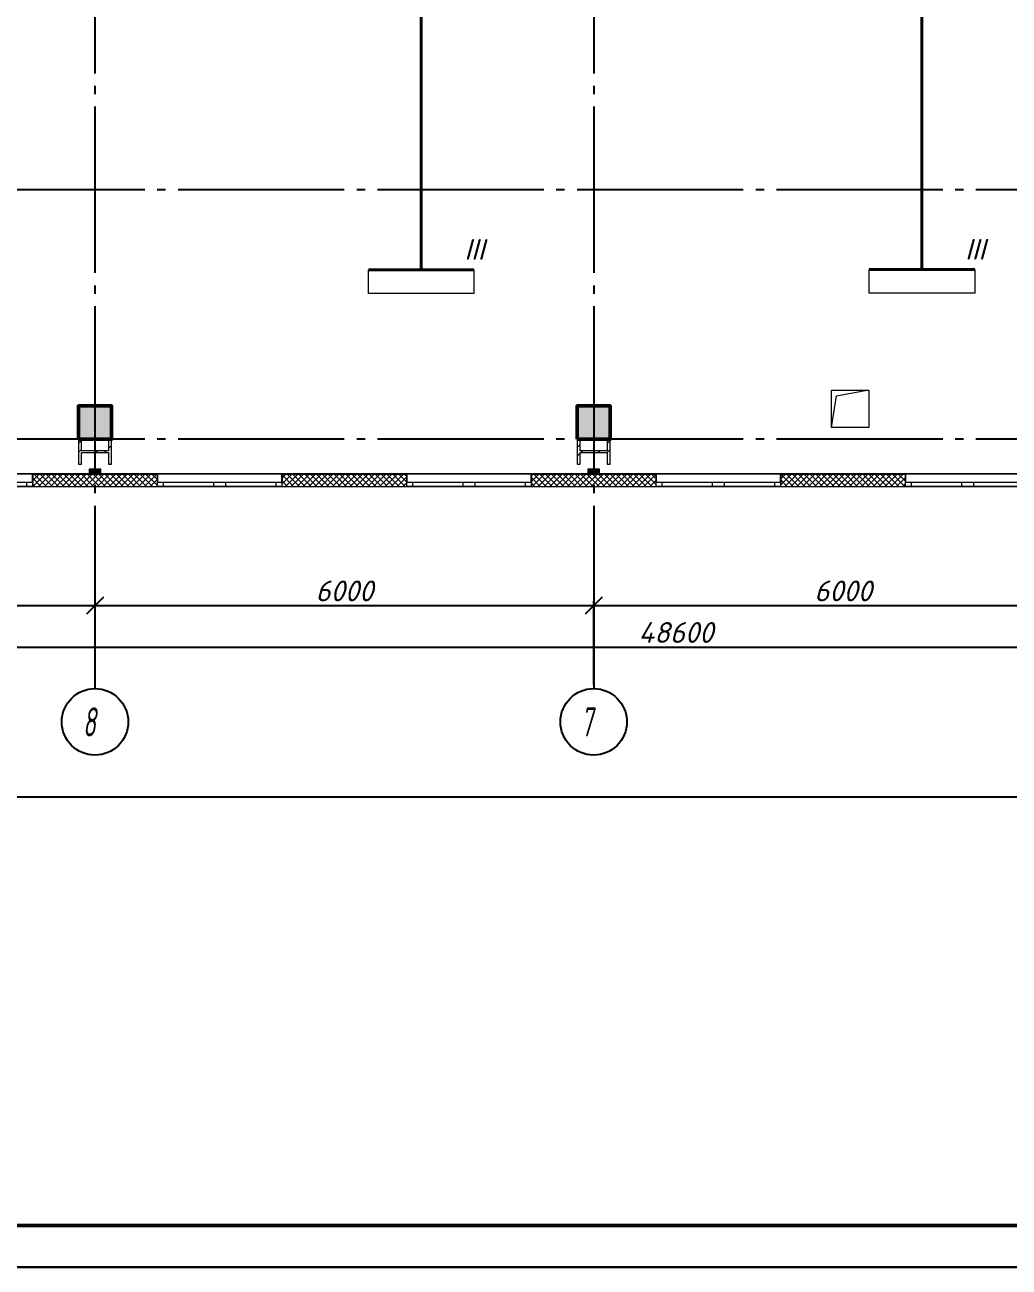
# Model space of a CAD drawing. Header units: millimetres. Extents: x 0 to 1093, y 0 to 420.
# Drawn here: x 269.7 to 388.2, y 0 to 149.4 of the extents above; entities that cross this region are included whole.
import ezdxf

# ---------------------------------------------------------------- set-up
doc = ezdxf.new("R2010")
doc.units = ezdxf.units.MM
doc.linetypes.add('ГОСТ 2.303 5', pattern=[24, 20, -1.5, 1, -1.5])
for name, color, linetype in [('Viewport1ForCustomObjects_0', 7, 'Continuous'), ('Viewport2ForCustomObjects_0', 7, 'Continuous'), ('Рамка', 7, 'Continuous'), ('СПКБ-0000-000-АР#006$0$Колонны новые', 7, 'Continuous'), ('СПКБ-0000-000-АР#006$0$Колонны существующие', 7, 'Continuous'), ('СПКБ-0000-000-АР#006$0$Окна ArchiCAD', 7, 'Continuous'), ('СПКБ-0000-000-АР#006$0$Перекрытие новые', 7, 'Continuous'), ('СПКБ-0000-000-АР#006$0$Стены', 7, 'Continuous'), ('СПКБ-0000-000-АР#006$0$Фахверк', 7, 'Continuous'), ('Строительные оси', 7, 'Continuous'), ('ЭО_РАБОЧЕЕ ОСВЕЩЕНИЕ', 7, 'Continuous')]:
    doc.layers.add(name, color=color, linetype=linetype)
for name, color, linetype, lineweight, true_color in [('СПКБ-0000-000-АР#006$0$Колонны новые_Ном._пера__108', 7, 'Continuous', 13, 0xfd8379), ('СПКБ-0000-000-АР#006$0$Колонны существующие_Ном._пера__102', 7, 'Continuous', 13, 0xcccccc), ('СПКБ-0000-000-АР#006$0$Окна ArchiCAD_Ном._пера__68', 7, 'Continuous', 20, 0xfd4435), ('СПКБ-0000-000-АР#006$0$Перекрытие новые_Ном._пера__161', 7, 'Continuous', 13, 0xe11606), ('СПКБ-0000-000-АР#006$0$Стены_Ном._пера__68', 7, 'Continuous', 20, 0xfd4435), ('СПКБ-0000-000-АР#006$0$Фахверк_Ном._пера__102', 7, 'Continuous', 13, 0xcccccc)]:
    doc.layers.add(name, color=color, linetype=linetype, lineweight=lineweight, true_color=true_color)
for name, color, linetype, lineweight in [('СПКБ-0000-000-АР#006$0$Колонны новые_Ном._пера__20', 1, 'Continuous', 20), ('СПКБ-0000-000-АР#006$0$Колонны существующие_Ном._пера__141', 7, 'Continuous', 50), ('СПКБ-0000-000-АР#006$0$Окна ArchiCAD_Ном._пера__6', 5, 'Continuous', 9), ('СПКБ-0000-000-АР#006$0$Фахверк_Ном._пера__1', 7, 'Continuous', 13), ('СПКБ-0000-000-АР#006$0$Шахты ОВ_Ном._пера__1', 7, 'Continuous', 13)]:
    doc.layers.add(name, color=color, linetype=linetype, lineweight=lineweight)
doc.styles.add('2.5', font='isocpeui.ttf')
doc.styles.add('CustomTextStyle19', font='isocpeui.ttf', dxfattribs={"width": 0.592798, "height": 3.5})
doc.styles.add('CustomTextStyle20', font='isocpeui.ttf', dxfattribs={"width": 0.592798, "height": 3.5})
doc.dimstyles.new('ISO-100', dxfattribs={"dimtxt": 2.5, "dimasz": 2, "dimexe": 0.5, "dimexo": 0.5, "dimgap": 0.5, "dimtad": 1, "dimdec": 0, "dimlfac": 100, "dimzin": 0, "dimdsep": 46, "dimtxsty": '2.5', "dimblk": 'OBLIQUE', "dimcen": 0, "dimdle": 0.5, "dimclrd": 3, "dimclre": 3, "dimadec": 0, "dimazin": 0, "dimtfac": 1, "dimtdec": 0, "dimtmove": 0, "dimatfit": 1, "dimfxl": 1, "dimtolj": 1, "dimtzin": 0, "dimlwd": -1, "dimarcsym": 0})
pattern_1 = [(45, (0, 0), (-159.099, 159.099), []), (45, (-53.03, 53.03), (-159.099, 159.099), [])]
pattern_2 = [(45, (0, 0), (-35.35534, 35.35534), []), (135, (0, 0), (35.35534, 35.35534), [])]

# ---------------------------------------------------------------- blocks, each defined once
blk = doc.blocks.new('_Oblique')
at = {"color": 0, "linetype": 'ByBlock', "lineweight": -2}
blk.add_line((-0.5, -0.5), (0.5, 0.5), dxfattribs=at)
blk = doc.blocks.new('*D343')
at = {"layer": 'Defpoints', "color": 0, "ltscale": 100, "transparency": 16777216}
for p in [(278.19, 79.59), (218.19, 69.59), (278.19, 69.59)]:
    blk.add_point(p, dxfattribs=at)
at = {"layer": 'Строительные оси', "color": 3, "ltscale": 100, "transparency": 16777216}
blk.add_line((217.69, 79.59), (278.69, 79.59), dxfattribs=at)
at = {"layer": 'Строительные оси', "color": 3, "lineweight": -2, "ltscale": 100, "transparency": 16777216}
for p, q in [((218.19, 70.09), (218.19, 80.09)), ((278.19, 70.09), (278.19, 80.09))]:
    blk.add_line(p, q, dxfattribs=at)
at = {"layer": 'Строительные оси', "color": 3, "ltscale": 100, "transparency": 16777216, "xscale": 2, "yscale": 2, "zscale": 2, "rotation": 180}
blk.add_blockref('_Oblique', (218.19, 79.59), dxfattribs=at)
at = {"layer": 'Строительные оси', "color": 3, "ltscale": 100, "transparency": 16777216, "xscale": 2, "yscale": 2, "zscale": 2}
blk.add_blockref('_Oblique', (278.19, 79.59), dxfattribs=at)
at = {"layer": 'Строительные оси', "color": 0, "ltscale": 100, "transparency": 16777216, "insert": (248.19, 81.34), "char_height": 2.5, "attachment_point": 5, "style": '2.5'}
blk.add_mtext('\\A1;6000', dxfattribs=at)
blk = doc.blocks.new('*D344')
at = {"layer": 'Defpoints', "color": 0, "ltscale": 100, "transparency": 16777216}
for p in [(338.19, 79.59), (278.19, 69.59), (338.19, 69.59)]:
    blk.add_point(p, dxfattribs=at)
at = {"layer": 'Строительные оси', "color": 3, "ltscale": 100, "transparency": 16777216}
blk.add_line((277.69, 79.59), (338.69, 79.59), dxfattribs=at)
at = {"layer": 'Строительные оси', "color": 3, "lineweight": -2, "ltscale": 100, "transparency": 16777216}
for p, q in [((278.19, 70.09), (278.19, 80.09)), ((338.19, 70.09), (338.19, 80.09))]:
    blk.add_line(p, q, dxfattribs=at)
at = {"layer": 'Строительные оси', "color": 3, "ltscale": 100, "transparency": 16777216, "xscale": 2, "yscale": 2, "zscale": 2, "rotation": 180}
blk.add_blockref('_Oblique', (278.19, 79.59), dxfattribs=at)
at = {"layer": 'Строительные оси', "color": 3, "ltscale": 100, "transparency": 16777216, "xscale": 2, "yscale": 2, "zscale": 2}
blk.add_blockref('_Oblique', (338.19, 79.59), dxfattribs=at)
at = {"layer": 'Строительные оси', "color": 0, "ltscale": 100, "transparency": 16777216, "insert": (308.19, 81.34), "char_height": 2.5, "attachment_point": 5, "style": '2.5'}
blk.add_mtext('\\A1;6000', dxfattribs=at)
blk = doc.blocks.new('*D345')
at = {"layer": 'Defpoints', "color": 0, "ltscale": 100, "transparency": 16777216}
for p in [(398.19, 79.59), (338.19, 69.59), (398.19, 69.59)]:
    blk.add_point(p, dxfattribs=at)
at = {"layer": 'Строительные оси', "color": 3, "ltscale": 100, "transparency": 16777216}
blk.add_line((337.69, 79.59), (398.69, 79.59), dxfattribs=at)
at = {"layer": 'Строительные оси', "color": 3, "lineweight": -2, "ltscale": 100, "transparency": 16777216}
for p, q in [((338.19, 70.09), (338.19, 80.09)), ((398.19, 70.09), (398.19, 80.09))]:
    blk.add_line(p, q, dxfattribs=at)
at = {"layer": 'Строительные оси', "color": 3, "ltscale": 100, "transparency": 16777216, "xscale": 2, "yscale": 2, "zscale": 2, "rotation": 180}
blk.add_blockref('_Oblique', (338.19, 79.59), dxfattribs=at)
at = {"layer": 'Строительные оси', "color": 3, "ltscale": 100, "transparency": 16777216, "xscale": 2, "yscale": 2, "zscale": 2}
blk.add_blockref('_Oblique', (398.19, 79.59), dxfattribs=at)
at = {"layer": 'Строительные оси', "color": 0, "ltscale": 100, "transparency": 16777216, "insert": (368.19, 81.34), "char_height": 2.5, "attachment_point": 5, "style": '2.5'}
blk.add_mtext('\\A1;6000', dxfattribs=at)
blk = doc.blocks.new('*D350')
at = {"layer": 'Defpoints', "color": 0, "ltscale": 100, "transparency": 16777216}
for p in [(584.19, 74.59), (98.19, 69.59), (584.19, 69.59)]:
    blk.add_point(p, dxfattribs=at)
at = {"layer": 'Строительные оси', "color": 3, "lineweight": -2, "ltscale": 100, "transparency": 16777216}
for p, q in [((98.19, 70.09), (98.19, 75.09)), ((584.19, 70.09), (584.19, 75.09))]:
    blk.add_line(p, q, dxfattribs=at)
at = {"layer": 'Строительные оси', "color": 3, "ltscale": 100, "transparency": 16777216}
blk.add_line((97.69, 74.59), (584.69, 74.59), dxfattribs=at)
at = {"layer": 'Строительные оси', "color": 3, "ltscale": 100, "transparency": 16777216, "xscale": 2, "yscale": 2, "zscale": 2, "rotation": 180}
blk.add_blockref('_Oblique', (98.19, 74.59), dxfattribs=at)
at = {"layer": 'Строительные оси', "color": 3, "ltscale": 100, "transparency": 16777216, "xscale": 2, "yscale": 2, "zscale": 2}
blk.add_blockref('_Oblique', (584.19, 74.59), dxfattribs=at)
at = {"layer": 'Строительные оси', "color": 0, "ltscale": 100, "transparency": 16777216, "insert": (348.08, 76.34), "char_height": 2.5, "attachment_point": 5, "style": '2.5'}
blk.add_mtext('\\A1;48600', dxfattribs=at)
blk = doc.blocks.new('*E373')
at = {"layer": 'Строительные оси', "color": 3, "linetype": 'ГОСТ 2.303 5', "lineweight": 25}
for p, q in [((-59.57, 258.86), (-59.57, -45.14)), ((0.43, 258.86), (0.43, -45.14)), ((186.43, 8.86), (-283.57, 8.86)), ((186.43, -21.14), (-283.57, -21.14)), ((-59.57, -45.14), (-59.57, -51.14)), ((0.43, -45.14), (0.43, -51.14))]:
    blk.add_line(p, q, dxfattribs=at)
at = {"layer": 'Строительные оси', "color": 3, "linetype": 'Continuous', "lineweight": 25}
for centre in [(-59.57, -55.14), (0.43, -55.14)]:
    blk.add_circle(centre, 4, dxfattribs=at)
at = {"layer": 'ЭО_РАБОЧЕЕ ОСВЕЩЕНИЕ', "color": 5, "lineweight": 40}
for p, q in [((-20.34, 42.45), (-20.33, -0.75)), ((39.92, -0.73), (39.91, 42.47)), ((-26.67, -0.75), (-13.98, -0.75)), ((33.58, -0.74), (46.27, -0.73))]:
    blk.add_line(p, q, dxfattribs=at)
at = {"layer": 'ЭО_РАБОЧЕЕ ОСВЕЩЕНИЕ', "color": 7, "lineweight": 0}
for p, q in [((-26.67, -3.6), (-26.67, -0.75)), ((-13.98, -0.75), (-13.98, -3.6)), ((33.58, -3.59), (33.58, -0.74)), ((46.27, -0.73), (46.27, -3.58)), ((-13.98, -3.6), (-26.67, -3.6)), ((46.27, -3.58), (33.58, -3.59))]:
    blk.add_line(p, q, dxfattribs=at)
at = {"layer": 'Строительные оси', "linetype": 'Continuous', "lineweight": 25, "width": 0.592798}
for s, style, p in [('8', 'CustomTextStyle19', (-61.02, -56.89)), ('7', 'CustomTextStyle20', (-1.1, -56.89))]:
    blk.add_text(s, height=3.5, dxfattribs=dict(at, style=style)).set_placement(p)
blk = doc.blocks.new('СПКБ-0000-000-АР#006$0$Перекрытие_1', base_point=(-24407, 20247))
at = {"layer": 'СПКБ-0000-000-АР#006$0$Перекрытие новые_Ном._пера__161', "color": 12, "linetype": 'Continuous', "lineweight": 13, "true_color": 0xe11606, "flags": 128}
blk.add_lwpolyline([(-17959, 25286), (17853, 25289), (17853, 19188), (22462, 19188), (22462, 18544), (22462, 17594), (22462, 15678), (25023, 15678), (25023, 12761), (19944, 12761), (19944, 10011), (25023, 10011), (25023, 7089), (22462, 7089), (22462, 5174), (22462, 4224), (22462, 3577), (17853, 3577), (17853, -2527), (5824, -2528), (-24407, -2530)], dxfattribs=at)
blk = doc.blocks.new('СПКБ-0000-000-АР#006$0$Колонна_5', base_point=(-5957, -1914))
at = {"layer": 'СПКБ-0000-000-АР#006$0$Колонны существующие_Ном._пера__102', "linetype": 'Continuous', "lineweight": 13, "true_color": 0xcccccc}
blk.add_hatch(color=254, dxfattribs=at).paths.add_polyline_path([(-6157, -2114), (-5757, -2114), (-5757, -1714), (-6157, -1714)])
at = {"layer": 'СПКБ-0000-000-АР#006$0$Колонны существующие_Ном._пера__141', "color": 7, "linetype": 'Continuous', "lineweight": 50, "flags": 128}
blk.add_lwpolyline([(-6157, -2114), (-5757, -2114), (-5757, -1714), (-6157, -1714)], close=True, dxfattribs=at)
blk = doc.blocks.new('СПКБ-0000-000-АР#006$0$Колонна_6', base_point=(43, -1914))
at = {"layer": 'СПКБ-0000-000-АР#006$0$Колонны существующие_Ном._пера__102', "linetype": 'Continuous', "lineweight": 13, "true_color": 0xcccccc}
blk.add_hatch(color=254, dxfattribs=at).paths.add_polyline_path([(-157, -2114), (243, -2114), (243, -1714), (-157, -1714)])
at = {"layer": 'СПКБ-0000-000-АР#006$0$Колонны существующие_Ном._пера__141', "color": 7, "linetype": 'Continuous', "lineweight": 50, "flags": 128}
blk.add_lwpolyline([(-157, -2114), (243, -2114), (243, -1714), (-157, -1714)], close=True, dxfattribs=at)
blk = doc.blocks.new('СПКБ-0000-000-АР#006$0$Колонна_30', base_point=(-5957, -2264))
at = {"layer": 'СПКБ-0000-000-АР#006$0$Колонны новые_Ном._пера__108', "linetype": 'Continuous', "lineweight": 13, "true_color": 0xfd8379}
h = blk.add_hatch(dxfattribs=at)
h.set_pattern_fill('СТАЛЬ', color=11, style=0, pattern_type=2)
h.set_pattern_definition(pattern_1)
h.paths.add_polyline_path([(-5757, -2414), (-5757, -2114), (-5793, -2114), (-5793, -2255), (-6120, -2255), (-6120, -2114), (-6157, -2114), (-6157, -2414), (-6120, -2414), (-6120, -2273), (-5793, -2273), (-5793, -2414)])
at = {"layer": 'СПКБ-0000-000-АР#006$0$Колонны новые_Ном._пера__20', "color": 1, "linetype": 'Continuous', "lineweight": 20}
for p, q in [((-6120, -2114), (-6157, -2114)), ((-6157, -2114), (-6157, -2414)), ((-6120, -2255), (-6120, -2114)), ((-5757, -2114), (-5793, -2114)), ((-5793, -2114), (-5793, -2255)), ((-5757, -2414), (-5757, -2114)), ((-5793, -2255), (-6120, -2255)), ((-6120, -2414), (-6120, -2273)), ((-6120, -2273), (-5793, -2273)), ((-5793, -2273), (-5793, -2414)), ((-6157, -2414), (-6120, -2414)), ((-5793, -2414), (-5757, -2414))]:
    blk.add_line(p, q, dxfattribs=at)
blk = doc.blocks.new('СПКБ-0000-000-АР#006$0$Колонна_31', base_point=(43, -2264))
at = {"layer": 'СПКБ-0000-000-АР#006$0$Колонны новые_Ном._пера__108', "linetype": 'Continuous', "lineweight": 13, "true_color": 0xfd8379}
h = blk.add_hatch(dxfattribs=at)
h.set_pattern_fill('СТАЛЬ', color=11, style=0, pattern_type=2)
h.set_pattern_definition(pattern_1)
h.paths.add_polyline_path([(243, -2414), (243, -2114), (207, -2114), (207, -2255), (-120, -2255), (-120, -2114), (-157, -2114), (-157, -2414), (-120, -2414), (-120, -2273), (207, -2273), (207, -2414)])
at = {"layer": 'СПКБ-0000-000-АР#006$0$Колонны новые_Ном._пера__20', "color": 1, "linetype": 'Continuous', "lineweight": 20}
for p, q in [((-120, -2114), (-157, -2114)), ((-157, -2114), (-157, -2414)), ((-120, -2255), (-120, -2114)), ((243, -2114), (207, -2114)), ((207, -2114), (207, -2255)), ((243, -2414), (243, -2114)), ((207, -2255), (-120, -2255)), ((-120, -2414), (-120, -2273)), ((-120, -2273), (207, -2273)), ((207, -2273), (207, -2414)), ((-157, -2414), (-120, -2414)), ((207, -2414), (243, -2414))]:
    blk.add_line(p, q, dxfattribs=at)
blk = doc.blocks.new('СПКБ-0000-000-АР#006$0$Двустворчатое Окно 19')
at = {"layer": 'СПКБ-0000-000-АР#006$0$Окна ArchiCAD_Ном._пера__6', "color": 5, "linetype": 'Continuous', "lineweight": 9}
for p, q in [((-750, 0), (-675, 0)), ((-747, 100), (747, 100)), ((-675, 0), (-675, -50)), ((-675, 0), (-75, 0)), ((-75, -50), (-75, 0)), ((-75, 0), (0, 0)), ((0, 0), (75, 0)), ((75, 0), (75, -50)), ((75, 0), (675, 0)), ((675, -50), (675, 0)), ((675, 0), (750, 0)), ((-750, -50), (750, -50)), ((-675, -50), (-750, -50)), ((-75, -50), (-675, -50)), ((0, -50), (-75, -50)), ((75, -50), (0, -50)), ((675, -50), (75, -50)), ((750, -50), (675, -50))]:
    blk.add_line(p, q, dxfattribs=at)
at = {"layer": 'СПКБ-0000-000-АР#006$0$Окна ArchiCAD_Ном._пера__68', "color": 20, "linetype": 'Continuous', "lineweight": 20, "true_color": 0xfd4435}
for p, q in [((-750, -47), (-750, 0)), ((750, -47), (750, 0)), ((-750, -50), (-750, -47)), ((750, -50), (750, -47))]:
    blk.add_line(p, q, dxfattribs=at)
blk = doc.blocks.new('СПКБ-0000-000-АР#006$0$Стена_105', base_point=(-24407, -2534))
at = {"layer": 'СПКБ-0000-000-АР#006$0$Стены_Ном._пера__68', "linetype": 'Continuous', "lineweight": 20, "true_color": 0xfd4435}
for points in [[(-6707, -2534), (-6710, -2534), (-6710, -2634), (-6707, -2634), (-6707, -2537)], [(-5207, -2534), (-6707, -2534), (-6707, -2537), (-5207, -2537)], [(-5204, -2534), (-5207, -2534), (-5207, -2537), (-5207, -2634), (-5204, -2634)], [(-3707, -2534), (-3710, -2534), (-3710, -2634), (-3707, -2634), (-3707, -2537)], [(-2207, -2534), (-3707, -2534), (-3707, -2537), (-2207, -2537)], [(-2204, -2534), (-2207, -2534), (-2207, -2537), (-2207, -2634), (-2204, -2634)], [(-707, -2534), (-710, -2534), (-710, -2634), (-707, -2634), (-707, -2537)], [(793, -2534), (-707, -2534), (-707, -2537), (793, -2537)], [(796, -2534), (793, -2534), (793, -2537), (793, -2634), (796, -2634)], [(2293, -2534), (2290, -2534), (2290, -2634), (2293, -2634), (2293, -2537)], [(3793, -2534), (2293, -2534), (2293, -2537), (3793, -2537)], [(3796, -2534), (3793, -2534), (3793, -2537), (3793, -2634), (3796, -2634)], [(-6707, -2681), (-6707, -2684), (-5207, -2684), (-5207, -2681)], [(-2207, -2681), (-3707, -2681), (-3707, -2684), (-2207, -2684)], [(-707, -2681), (-707, -2684), (793, -2684), (793, -2681)], [(3793, -2681), (2293, -2681), (2293, -2684), (3793, -2684)]]:
    blk.add_hatch(color=20, dxfattribs=at).paths.add_polyline_path(points)
h = blk.add_hatch(dxfattribs=at)
h.set_pattern_fill('СЕТКА_5X5_ДИАГОНАЛЬНАЯ', color=20, style=0, pattern_type=2)
h.set_pattern_definition(pattern_2)
h.paths.add_polyline_path([(-6707, -2681), (-5207, -2681), (-5207, -2634), (-5207, -2537), (-6707, -2537), (-6707, -2634)])
h = blk.add_hatch(dxfattribs=at)
h.set_pattern_fill('СЕТКА_5X5_ДИАГОНАЛЬНАЯ', color=20, style=0, pattern_type=2)
h.set_pattern_definition(pattern_2)
h.paths.add_polyline_path([(-3707, -2681), (-2207, -2681), (-2207, -2634), (-2207, -2537), (-3707, -2537), (-3707, -2634)])
h = blk.add_hatch(dxfattribs=at)
h.set_pattern_fill('СЕТКА_5X5_ДИАГОНАЛЬНАЯ', color=20, style=0, pattern_type=2)
h.set_pattern_definition(pattern_2)
h.paths.add_polyline_path([(-707, -2681), (793, -2681), (793, -2634), (793, -2537), (-707, -2537), (-707, -2634)])
h = blk.add_hatch(dxfattribs=at)
h.set_pattern_fill('СЕТКА_5X5_ДИАГОНАЛЬНАЯ', color=20, style=0, pattern_type=2)
h.set_pattern_definition(pattern_2)
h.paths.add_polyline_path([(2293, -2681), (3793, -2681), (3793, -2634), (3793, -2537), (2293, -2537), (2293, -2634)])
at = {"layer": 'СПКБ-0000-000-АР#006$0$Стены_Ном._пера__68', "color": 20, "linetype": 'Continuous', "lineweight": 20, "true_color": 0xfd4435}
for p, q in [((-6710, -2634), (-6710, -2534)), ((-6707, -2534), (-6710, -2534)), ((-5207, -2537), (-6707, -2537)), ((-6707, -2537), (-6707, -2634)), ((-5207, -2534), (-5204, -2534)), ((-5207, -2537), (-5207, -2634)), ((-5204, -2634), (-5204, -2534)), ((-3710, -2634), (-3710, -2534)), ((-3707, -2534), (-3710, -2534)), ((-2207, -2537), (-3707, -2537)), ((-3707, -2537), (-3707, -2634)), ((-2207, -2534), (-2204, -2534)), ((-2207, -2537), (-2207, -2634)), ((-2204, -2634), (-2204, -2534)), ((-710, -2634), (-710, -2534)), ((-707, -2534), (-710, -2534)), ((793, -2537), (-707, -2537)), ((-707, -2537), (-707, -2634)), ((793, -2534), (796, -2534)), ((793, -2537), (793, -2634)), ((796, -2634), (796, -2534)), ((2290, -2634), (2290, -2534)), ((2293, -2534), (2290, -2534)), ((3793, -2537), (2293, -2537)), ((2293, -2537), (2293, -2634)), ((3793, -2534), (3796, -2534)), ((3793, -2537), (3793, -2634)), ((3796, -2634), (3796, -2534)), ((-6707, -2634), (-6710, -2634)), ((-6707, -2681), (-6707, -2634)), ((-6707, -2681), (-5207, -2681)), ((-6707, -2684), (-6707, -2681)), ((-5207, -2634), (-5204, -2634)), ((-5207, -2681), (-5207, -2634)), ((-5207, -2684), (-5207, -2681)), ((-3707, -2634), (-3710, -2634)), ((-3707, -2681), (-3707, -2634)), ((-3707, -2681), (-2207, -2681)), ((-3707, -2684), (-3707, -2681)), ((-2207, -2634), (-2204, -2634)), ((-2207, -2681), (-2207, -2634)), ((-2207, -2684), (-2207, -2681)), ((-707, -2634), (-710, -2634)), ((-707, -2681), (-707, -2634)), ((-707, -2681), (793, -2681)), ((-707, -2684), (-707, -2681)), ((793, -2634), (796, -2634)), ((793, -2681), (793, -2634)), ((793, -2684), (793, -2681)), ((2293, -2634), (2290, -2634)), ((2293, -2681), (2293, -2634)), ((2293, -2681), (3793, -2681)), ((2293, -2684), (2293, -2681)), ((3793, -2634), (3796, -2634)), ((3793, -2681), (3793, -2634)), ((3793, -2684), (3793, -2681))]:
    blk.add_line(p, q, dxfattribs=at)
at = {"layer": 'СПКБ-0000-000-АР#006$0$Стены_Ном._пера__68', "color": 20, "linetype": 'Continuous', "lineweight": 20, "true_color": 0xfd4435, "flags": 128}
for points in [[(-5207, -2534), (-6707, -2534)], [(-2207, -2534), (-3707, -2534)], [(793, -2534), (-707, -2534)], [(3793, -2534), (2293, -2534)], [(-6707, -2684), (-5207, -2684)], [(-3707, -2684), (-2207, -2684)], [(-707, -2684), (793, -2684)], [(2293, -2684), (3793, -2684)]]:
    blk.add_lwpolyline(points, dxfattribs=at)
at = {"layer": 'СПКБ-0000-000-АР#006$0$Окна ArchiCAD', "color": 5, "linetype": 'Continuous', "lineweight": 9, "xscale": -1, "zscale": 1000}
for p in [(-7457, -2634), (-4457, -2634), (-1457, -2634), (1543, -2634), (4543, -2634)]:
    blk.add_blockref('СПКБ-0000-000-АР#006$0$Двустворчатое Окно 19', p, dxfattribs=at)
blk = doc.blocks.new('СПКБ-0000-000-АР#006$0$Колонна_71', base_point=(-5957, -2504))
at = {"layer": 'СПКБ-0000-000-АР#006$0$Фахверк_Ном._пера__102', "linetype": 'Continuous', "lineweight": 13, "true_color": 0xcccccc}
blk.add_hatch(color=254, dxfattribs=at).paths.add_polyline_path([(-6027, -2534), (-5887, -2534), (-5887, -2474), (-6027, -2474)])
at = {"layer": 'СПКБ-0000-000-АР#006$0$Фахверк_Ном._пера__1', "color": 7, "linetype": 'Continuous', "lineweight": 13, "flags": 128}
blk.add_lwpolyline([(-6027, -2534), (-5887, -2534), (-5887, -2474), (-6027, -2474)], close=True, dxfattribs=at)
blk = doc.blocks.new('СПКБ-0000-000-АР#006$0$Колонна_72', base_point=(43, -2504))
at = {"layer": 'СПКБ-0000-000-АР#006$0$Фахверк_Ном._пера__102', "linetype": 'Continuous', "lineweight": 13, "true_color": 0xcccccc}
blk.add_hatch(color=254, dxfattribs=at).paths.add_polyline_path([(-27, -2534), (113, -2534), (113, -2474), (-27, -2474)])
at = {"layer": 'СПКБ-0000-000-АР#006$0$Фахверк_Ном._пера__1', "color": 7, "linetype": 'Continuous', "lineweight": 13, "flags": 128}
blk.add_lwpolyline([(-27, -2534), (113, -2534), (113, -2474), (-27, -2474)], close=True, dxfattribs=at)
blk = doc.blocks.new('*E372')
at = {"layer": 'СПКБ-0000-000-АР#006$0$Шахты ОВ_Ном._пера__1', "color": 7, "linetype": 'Continuous', "lineweight": 13}
for p, q in [((274.594, 7.126), (275.231, 10.929)), ((275.231, 10.929), (279.094, 11.626))]:
    blk.add_line(p, q, dxfattribs=at)
at = {"layer": 'СПКБ-0000-000-АР#006$0$Шахты ОВ_Ном._пера__1', "color": 7, "linetype": 'Continuous', "lineweight": 13, "flags": 128}
blk.add_lwpolyline([(274.594, 11.604), (279.094, 11.604), (279.094, 7.104), (274.594, 7.104)], close=True, dxfattribs=at)
at = {"layer": 'СПКБ-0000-000-АР#006$0$Колонны новые', "color": 1, "lineweight": 20, "xscale": 0.01, "yscale": 0.01, "zscale": 0.01}
for name, p in [('СПКБ-0000-000-АР#006$0$Колонна_30', (185.999, 4.201)), ('СПКБ-0000-000-АР#006$0$Колонна_31', (245.999, 4.201))]:
    blk.add_blockref(name, p, dxfattribs=at)
at = {"layer": 'СПКБ-0000-000-АР#006$0$Колонны существующие', "color": 7, "lineweight": 50, "xscale": 0.01, "yscale": 0.01, "zscale": 0.01}
for name, p in [('СПКБ-0000-000-АР#006$0$Колонна_5', (185.999, 7.701)), ('СПКБ-0000-000-АР#006$0$Колонна_6', (245.999, 7.701))]:
    blk.add_blockref(name, p, dxfattribs=at)
at = {"layer": 'СПКБ-0000-000-АР#006$0$Перекрытие новые', "color": 12, "linetype": 'Continuous', "lineweight": 13, "true_color": 0xe11606, "xscale": 0.01, "yscale": 0.01, "zscale": 0.01}
blk.add_blockref('СПКБ-0000-000-АР#006$0$Перекрытие_1', (1.5, 229.311), dxfattribs=at)
at = {"layer": 'СПКБ-0000-000-АР#006$0$Стены', "color": 20, "lineweight": 20, "true_color": 0xfd4435, "xscale": 0.01, "yscale": 0.01, "zscale": 0.01}
blk.add_blockref('СПКБ-0000-000-АР#006$0$Стена_105', (1.5, 1.5), dxfattribs=at)
at = {"layer": 'СПКБ-0000-000-АР#006$0$Фахверк', "color": 7, "lineweight": 13, "xscale": 0.01, "yscale": 0.01, "zscale": 0.01}
for name, p in [('СПКБ-0000-000-АР#006$0$Колонна_71', (185.999, 1.801)), ('СПКБ-0000-000-АР#006$0$Колонна_72', (245.999, 1.801))]:
    blk.add_blockref(name, p, dxfattribs=at)
blk = doc.blocks.new('CustomObjectsInViewport1_0')
at = {"layer": 'Рамка', "lineweight": 30}
blk.add_line((891, 0), (2.3, 0), dxfattribs=at)

msp = doc.modelspace()

# ---------------------------------------------------------------- linework, layer by layer
at = {"layer": 'Defpoints', "linetype": 'Continuous'}
msp.add_lwpolyline([(35, 56.586), (637.188, 56.586), (637.188, 400), (35, 400)], close=True, dxfattribs=at)
at = {"layer": 'Рамка', "lineweight": 50}
msp.add_lwpolyline([(886, 5), (886, 415), (20, 415), (20, 5)], close=True, dxfattribs=at)

# ---------------------------------------------------------------- block references
msp.add_blockref('*E372', (92.189, 93.885))
at = {"layer": 'Viewport1ForCustomObjects_0'}
msp.add_blockref('CustomObjectsInViewport1_0', (0, 0), dxfattribs=at)
at = {"layer": 'Viewport2ForCustomObjects_0'}
msp.add_blockref('*E373', (337.756, 120.729), dxfattribs=at)

# ---------------------------------------------------------------- texts
at = {"layer": 'ЭО_РАБОЧЕЕ ОСВЕЩЕНИЕ', "char_height": 2.5, "attachment_point": 5, "style": '2.5'}
for insert in [(323.832, 122.419), (384.08, 122.439)]:
    msp.add_mtext('III', dxfattribs=dict(at, insert=insert))

# ---------------------------------------------------------------- dimensions: what is measured, and where the dimension line sits
at = {"layer": 'Строительные оси', "ltscale": 100}
for base, p1, p2, picture, middle in [((278.188, 79.586), (218.188, 69.586), (278.188, 69.586), '*D343', (248.188, 81.336)), ((338.188, 79.586), (278.188, 69.586), (338.188, 69.586), '*D344', (308.188, 81.336)), ((398.188, 79.586), (338.188, 69.586), (398.188, 69.586), '*D345', (368.188, 81.336))]:
    dim = msp.add_linear_dim(base=base, p1=p1, p2=p2, dimstyle='ISO-100', override={"dimscale": 1, "dimlfac": 100}, dxfattribs=at)
    dim.commit()
    dim.dimension.update_dxf_attribs({"geometry": picture, "text_midpoint": middle})
dim = msp.add_linear_dim(base=(584.188, 74.586), p1=(98.188, 69.586), p2=(584.188, 69.586), dimstyle='ISO-100', override={"dimscale": 1, "dimlfac": 100}, dxfattribs=at)
dim.commit()
dim.dimension.update_dxf_attribs({"geometry": '*D350', "text_midpoint": (348.084, 74.586), "dimtype": 160})

doc.saveas('drawing.dxf')
